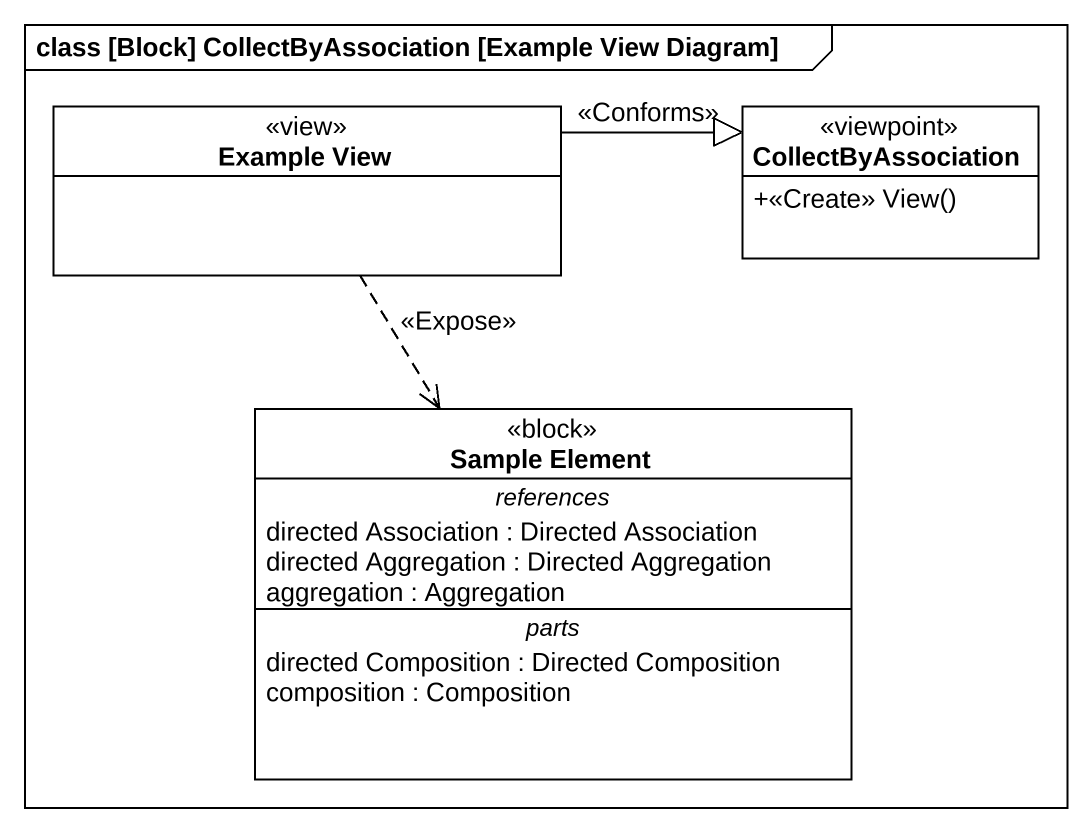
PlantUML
@startuml
mainframe class [Block] CollectByAssociation [Example View Diagram]
hide circle
hide empty members
skinparam classAttributeIconSize 0
class "Example View" as Example_View <<view>>
class CollectByAssociation <<viewpoint>> {
  +<<Create>> View()
}
class "Sample Element" as Sample_Element <<block>> {
  -- references --
  directed Association : Directed Association
  directed Aggregation : Directed Aggregation
  aggregation : Aggregation
  -- parts --
  directed Composition : Directed Composition
  composition : Composition
}
Example_View -right-|> CollectByAssociation : <<Conforms>>
Example_View ..> Sample_Element : <<Expose>>
@enduml
